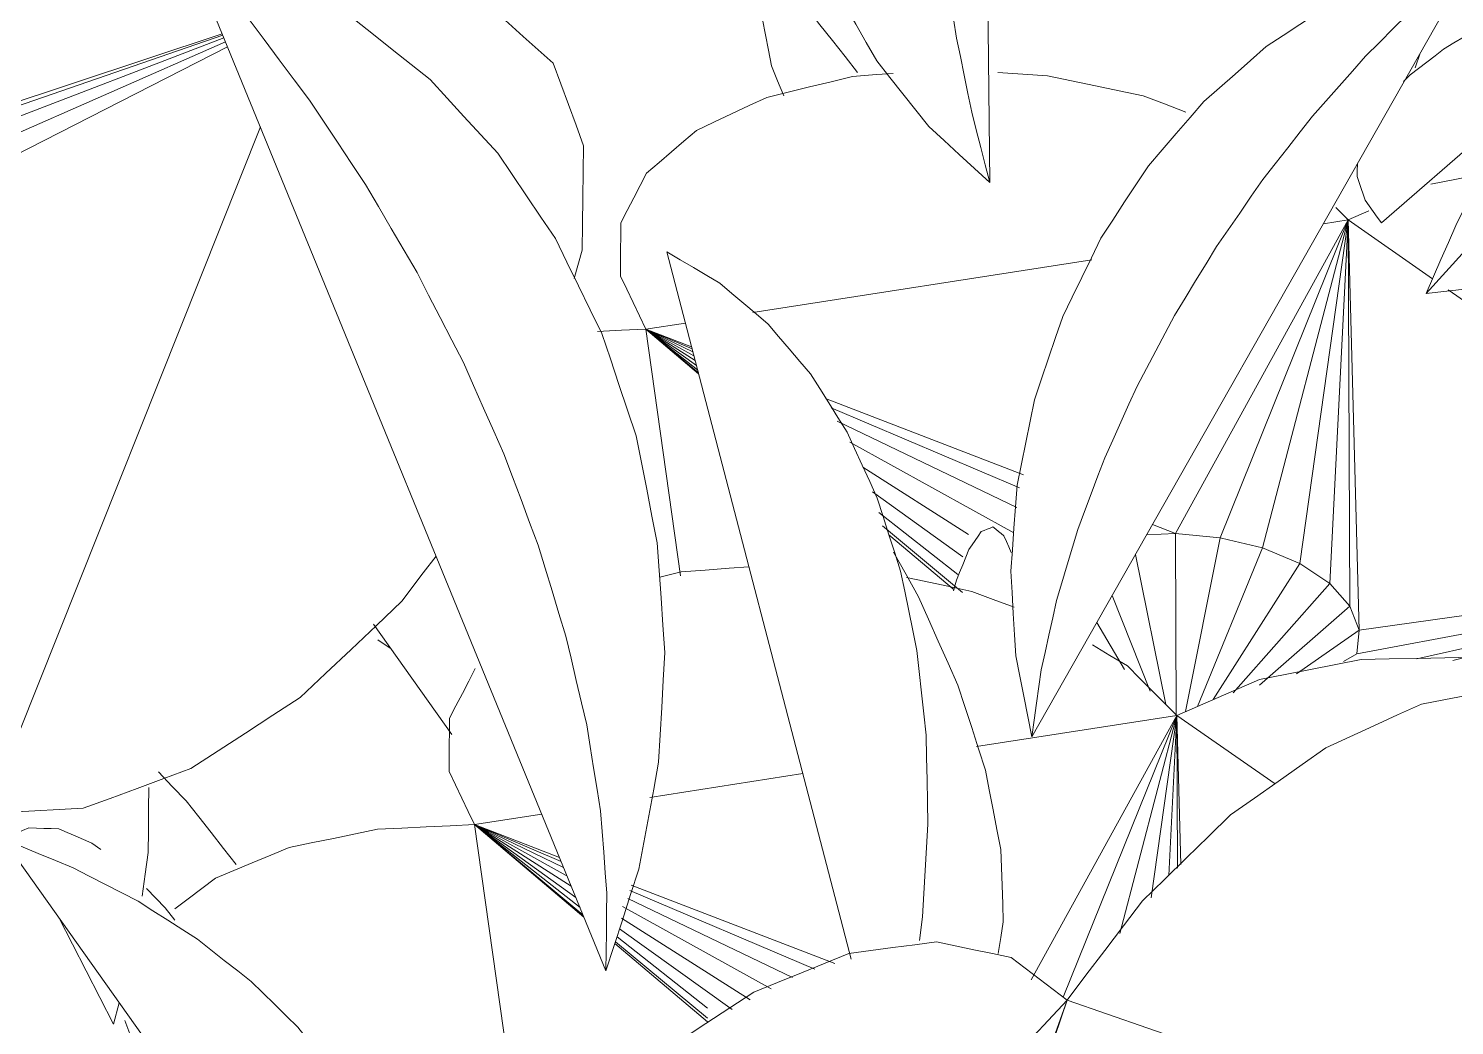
# Model space of a CAD drawing. Header units: metres. Extents: x 10.2 to 20.8, y -0.2 to 6.6.
# Drawn here: x 14.762 to 14.8318, y 2.4681 to 2.5169 of the extents above; entities that cross this region are included whole.
import ezdxf

# ---------------------------------------------------------------- set-up
doc = ezdxf.new("R2010")
doc.units = ezdxf.units.M
doc.layers.add('Importações nas famílias', color=250, linetype='Continuous', lineweight=5)
doc.layers.add('Vegetação', color=7, linetype='Continuous', lineweight=5)

# ---------------------------------------------------------------- blocks, each defined once
blk = doc.blocks.new('Planta_pergolado_12200 - plantas pergolado_skp_Component_12-V3470-Corte 3')
at = {"layer": 'Importações nas famílias'}
blk.add_line((14.801954, 2.518227), (14.797846, 2.521132), dxfattribs=at)
at = {"layer": 'Importações nas famílias', "flags": 128}
for points in [[(14.797846, 2.521132), (14.797826, 2.520376), (14.797807, 2.519621), (14.797788, 2.518865), (14.797769, 2.518109)], [(14.800115, 2.517869), (14.799548, 2.518685), (14.79898, 2.519501), (14.798413, 2.520316), (14.797846, 2.521132)], [(14.797769, 2.518109), (14.797914, 2.517352), (14.798058, 2.516594), (14.798203, 2.515836), (14.798347, 2.515078)], [(14.802567, 2.514753), (14.801954, 2.515532), (14.801341, 2.516311), (14.800728, 2.51709), (14.800115, 2.517869)], [(14.798347, 2.515078), (14.798652, 2.514336), (14.798952, 2.513605)]]:
    blk.add_lwpolyline(points, dxfattribs=at)
blk = doc.blocks.new('Planta_pergolado_12200 - plantas pergolado_skp_Component_16-V3473-Corte 3')
blk.add_blockref('Planta_pergolado_12200 - plantas pergolado_skp_Component_12-V3470-Corte 3', (0, 0))
blk = doc.blocks.new('Planta_pergolado_12200 - plantas pergolado_skp_-V3569-Corte 3')
blk.add_blockref('Planta_pergolado_12200 - plantas pergolado_skp_Component_16-V3473-Corte 3', (0, 0))
blk = doc.blocks.new('Planta_pergolado_12200 - plantas pergolado_skp_-V3936-Corte 3')
blk.add_blockref('Planta_pergolado_12200 - plantas pergolado_skp_-V3569-Corte 3', (0, 0))
blk = doc.blocks.new('Planta_pergolado_12200 - plantas pergolado_skp_Component_12-V3943-Corte 3')
at = {"layer": 'Importações nas famílias', "flags": 128}
for points in [[(14.768334, 2.480507), (14.769015, 2.479797), (14.769696, 2.479088)], [(14.769696, 2.479088), (14.770306, 2.478312), (14.770917, 2.477535), (14.771527, 2.476758), (14.772138, 2.475981)]]:
    blk.add_lwpolyline(points, dxfattribs=at)
blk = doc.blocks.new('Planta_pergolado_12200 - plantas pergolado_skp_Component_12-V3944-Corte 3')
at = {"layer": 'Importações nas famílias'}
blk.add_line((14.807258, 2.48937), (14.80741, 2.489895), dxfattribs=at)
at = {"layer": 'Importações nas famílias', "flags": 128}
for points in [[(14.808023, 2.4914), (14.808173, 2.491618), (14.808323, 2.491837), (14.808473, 2.492056), (14.808624, 2.492274)], [(14.808624, 2.492274), (14.808767, 2.49233), (14.808911, 2.492386), (14.809054, 2.492442), (14.809198, 2.492498)], [(14.809198, 2.492498), (14.809332, 2.492389), (14.809466, 2.492281), (14.809599, 2.492173), (14.809733, 2.492064)], [(14.809733, 2.492064), (14.809854, 2.491795), (14.809974, 2.491525), (14.810095, 2.491255)], [(14.80741, 2.489895), (14.807563, 2.490271), (14.807717, 2.490647), (14.80787, 2.491024), (14.808023, 2.4914)]]:
    blk.add_lwpolyline(points, dxfattribs=at)
blk = doc.blocks.new('Planta_pergolado_12200 - plantas pergolado_skp_Component_12-V3945-Corte 3')
at = {"layer": 'Importações nas famílias'}
blk.add_line((14.778874, 2.487741), (14.782708, 2.482341), dxfattribs=at)
blk = doc.blocks.new('Planta_pergolado_12200 - plantas pergolado_skp_Component_17-V3946-Corte 3')
at = {"layer": 'Importações nas famílias'}
for p, q in [((14.826585, 2.507532), (14.825981, 2.508136)), ((14.818133, 2.492182), (14.826585, 2.507532)), ((14.820318, 2.491975), (14.826585, 2.507532)), ((14.826585, 2.507532), (14.822397, 2.491473)), ((14.826585, 2.507532), (14.824229, 2.49071)), ((14.825376, 2.507344), (14.826585, 2.507532)), ((14.825689, 2.489739), (14.826585, 2.507532)), ((14.8276, 2.50797), (14.826585, 2.507532)), ((14.826677, 2.488626), (14.826585, 2.507532)), ((14.830719, 2.504648), (14.826585, 2.507532)), ((14.826585, 2.507532), (14.827127, 2.487446)), ((14.797442, 2.502998), (14.814038, 2.50558)), ((14.838826, 2.498992), (14.831486, 2.504113)), ((14.792204, 2.502183), (14.794139, 2.502484)), ((14.792204, 2.502183), (14.794618, 2.500648)), ((14.792204, 2.502183), (14.794681, 2.500404)), ((14.792204, 2.502183), (14.794737, 2.50019)), ((14.792204, 2.502183), (14.794774, 2.500047)), ((14.792204, 2.502183), (14.794787, 2.499998)), ((14.792204, 2.502183), (14.793899, 2.490105)), ((14.794442, 2.50132), (14.792204, 2.502183)), ((14.792204, 2.502183), (14.794468, 2.501222)), ((14.792204, 2.502183), (14.794506, 2.501075)), ((14.792204, 2.502183), (14.794557, 2.500881)), ((14.81069, 2.495053), (14.801, 2.49879)), ((14.80127, 2.498333), (14.810499, 2.494413)), ((14.801569, 2.497677), (14.810365, 2.493445)), ((14.802187, 2.496657), (14.810223, 2.49221)), ((14.802834, 2.495423), (14.808004, 2.492135)), ((14.803298, 2.494216), (14.807724, 2.491037)), ((14.803607, 2.49321), (14.807477, 2.490164)), ((14.803785, 2.492557), (14.807712, 2.489293)), ((14.804103, 2.492116), (14.807298, 2.489413)), ((14.818133, 2.492182), (14.816726, 2.492115)), ((14.818133, 2.492182), (14.81701, 2.492615)), ((14.818171, 2.483273), (14.818133, 2.492182)), ((14.820318, 2.491975), (14.818133, 2.492182)), ((14.820318, 2.491975), (14.818626, 2.483459)), ((14.820736, 2.491874), (14.820318, 2.491975)), ((14.819206, 2.483712), (14.822397, 2.491473)), ((14.820736, 2.491874), (14.822397, 2.491473)), ((14.822397, 2.491473), (14.824229, 2.49071)), ((14.817657, 2.483813), (14.816179, 2.491152)), ((14.819983, 2.484045), (14.824229, 2.49071)), ((14.824229, 2.49071), (14.825689, 2.489739)), ((14.820961, 2.484373), (14.825689, 2.489739)), ((14.825689, 2.489739), (14.826677, 2.488626)), ((14.827007, 2.486281), (14.84333, 2.489359)), ((14.827127, 2.487446), (14.843045, 2.489675)), ((14.816894, 2.484466), (14.815041, 2.489148)), ((14.822245, 2.484761), (14.826677, 2.488626)), ((14.826677, 2.488626), (14.827127, 2.487446)), ((14.829959, 2.486035), (14.843543, 2.489124)), ((14.83171, 2.485962), (14.843672, 2.48898)), ((14.814286, 2.487819), (14.815643, 2.485518)), ((14.824058, 2.48531), (14.827127, 2.487446)), ((14.827007, 2.486281), (14.827127, 2.487446)), ((14.779078, 2.486965), (14.779737, 2.486526)), ((14.826363, 2.485911), (14.827007, 2.486281))]:
    blk.add_line(p, q, dxfattribs=at)
at = {"layer": 'Importações nas famílias', "flags": 128}
for points in [[(14.802327, 2.514554), (14.801274, 2.514298), (14.800222, 2.514043), (14.79917, 2.513787), (14.798118, 2.513531)], [(14.80431, 2.514707), (14.803499, 2.514644), (14.802327, 2.514554)], [(14.811869, 2.514592), (14.810656, 2.514673), (14.809443, 2.514754)], [(14.816552, 2.513605), (14.815381, 2.513852), (14.814211, 2.514099), (14.81304, 2.514345), (14.811869, 2.514592)], [(14.81865, 2.512813), (14.817601, 2.513209), (14.816552, 2.513605)], [(14.798118, 2.513531), (14.797258, 2.513128), (14.796398, 2.512725), (14.795538, 2.512321), (14.794678, 2.511918)], [(14.794678, 2.511918), (14.794069, 2.511394), (14.79346, 2.51087), (14.79285, 2.510347), (14.792241, 2.509823)], [(14.792241, 2.509823), (14.791924, 2.509215), (14.791607, 2.508606), (14.79129, 2.507998), (14.790973, 2.50739)], [(14.833131, 2.509775), (14.831888, 2.509531), (14.830644, 2.509286)], [(14.790973, 2.50739), (14.79097, 2.506738), (14.790967, 2.506087), (14.790964, 2.505435), (14.79096, 2.504784)], [(14.79096, 2.504784), (14.791271, 2.504134), (14.791582, 2.503483), (14.791893, 2.502833), (14.792204, 2.502183)], [(14.792204, 2.502183), (14.791017, 2.502127), (14.78983, 2.502071)]]:
    blk.add_lwpolyline(points, dxfattribs=at)
blk = doc.blocks.new('Planta_pergolado_12200 - plantas pergolado_skp_Component_16-V3947-Corte 3')
for name in ['Planta_pergolado_12200 - plantas pergolado_skp_Component_17-V3946-Corte 3', 'Planta_pergolado_12200 - plantas pergolado_skp_Component_12-V3944-Corte 3', 'Planta_pergolado_12200 - plantas pergolado_skp_Component_12-V3945-Corte 3', 'Planta_pergolado_12200 - plantas pergolado_skp_Component_12-V3943-Corte 3']:
    blk.add_blockref(name, (0, 0))
blk = doc.blocks.new('Planta_pergolado_12200 - plantas pergolado_skp_Component_12-V3984-Corte 3')
at = {"layer": 'Importações nas famílias'}
for p, q in [((14.760738, 2.477213), (14.780316, 2.449635)), ((14.765516, 2.476701), (14.765078, 2.477025)), ((14.769135, 2.473253), (14.768665, 2.473855))]:
    blk.add_line(p, q, dxfattribs=at)
at = {"layer": 'Importações nas famílias', "flags": 128}
for points in [[(14.761996, 2.477776), (14.761682, 2.477635), (14.761367, 2.477495), (14.761052, 2.477354), (14.760738, 2.477213)], [(14.763455, 2.477713), (14.76309, 2.477729), (14.762725, 2.477744), (14.762361, 2.47776), (14.761996, 2.477776)], [(14.765078, 2.477025), (14.764672, 2.477197), (14.764266, 2.477369), (14.76386, 2.477541), (14.763455, 2.477713)], [(14.760738, 2.477213), (14.761592, 2.476863), (14.762446, 2.476513), (14.7633, 2.476162), (14.764154, 2.475812)], [(14.764154, 2.475812), (14.764951, 2.475402), (14.765747, 2.474992), (14.766543, 2.474582), (14.767339, 2.474172)], [(14.768665, 2.473855), (14.768206, 2.474323), (14.767747, 2.474792)], [(14.767339, 2.474172), (14.768068, 2.473707), (14.768797, 2.473242), (14.769526, 2.472776), (14.770255, 2.472311)], [(14.770255, 2.472311), (14.770908, 2.471796), (14.771562, 2.47128), (14.772216, 2.470765), (14.77287, 2.47025)], [(14.77287, 2.47025), (14.773441, 2.46969), (14.774013, 2.46913), (14.774584, 2.468571), (14.775156, 2.468011)], [(14.775156, 2.468011), (14.775638, 2.467413), (14.776121, 2.466815), (14.776604, 2.466217), (14.777086, 2.465619)], [(14.777086, 2.465619), (14.777475, 2.46499), (14.777863, 2.464361), (14.778252, 2.463731), (14.778641, 2.463102)], [(14.778641, 2.463102), (14.778931, 2.462448), (14.779221, 2.461794), (14.779511, 2.46114), (14.779801, 2.460487)], [(14.779801, 2.460487), (14.77999, 2.459815), (14.780178, 2.459144), (14.780366, 2.458473), (14.780555, 2.457802)], [(14.780555, 2.457802), (14.78064, 2.457121), (14.780724, 2.45644), (14.780809, 2.455759), (14.780894, 2.455079)], [(14.780894, 2.455079), (14.780874, 2.454395), (14.780854, 2.453712), (14.780834, 2.453029), (14.780814, 2.452346)], [(14.780814, 2.452346), (14.780689, 2.451668), (14.780565, 2.450991), (14.78044, 2.450313), (14.780316, 2.449635)]]:
    blk.add_lwpolyline(points, dxfattribs=at)
blk = doc.blocks.new('Planta_pergolado_12200 - plantas pergolado_skp_Component_17-V3986-Corte 3')
at = {"layer": 'Importações nas famílias'}
for p, q in [((14.793938, 2.490295), (14.792886, 2.49004)), ((14.808399, 2.481749), (14.818196, 2.483273)), ((14.811066, 2.470323), (14.818196, 2.483273)), ((14.81264, 2.469479), (14.818196, 2.483273)), ((14.818196, 2.483273), (14.815414, 2.472602)), ((14.818196, 2.483273), (14.816945, 2.474336)), ((14.817802, 2.475442), (14.818196, 2.483273)), ((14.818233, 2.475794), (14.818196, 2.483273)), ((14.82301, 2.479915), (14.818196, 2.483273)), ((14.818196, 2.483273), (14.818393, 2.475976)), ((14.792395, 2.479259), (14.799889, 2.480425)), ((14.783815, 2.477924), (14.787106, 2.478436)), ((14.783815, 2.477924), (14.788548, 2.474914)), ((14.783815, 2.477924), (14.788774, 2.474363)), ((14.783815, 2.477924), (14.78898, 2.47386)), ((14.783815, 2.477924), (14.789122, 2.473513)), ((14.783815, 2.477924), (14.789171, 2.473393)), ((14.783815, 2.477924), (14.786327, 2.460023)), ((14.787972, 2.476321), (14.783815, 2.477924)), ((14.783815, 2.477924), (14.788052, 2.476125)), ((14.783815, 2.477924), (14.788174, 2.475827)), ((14.783815, 2.477924), (14.7883, 2.475442)), ((14.791419, 2.474695), (14.800471, 2.470851)), ((14.801454, 2.471121), (14.791488, 2.474965)), ((14.791051, 2.47392), (14.79834, 2.469885)), ((14.791323, 2.474312), (14.799378, 2.470437)), ((14.791015, 2.473346), (14.797313, 2.46934)), ((14.790791, 2.472435), (14.795223, 2.468947)), ((14.790917, 2.472824), (14.796425, 2.468868)), ((14.790686, 2.472111), (14.795223, 2.468273)), ((14.790712, 2.472192), (14.795223, 2.468442))]:
    blk.add_line(p, q, dxfattribs=at)
at = {"layer": 'Importações nas famílias', "flags": 128}
for points in [[(14.79725, 2.490551), (14.796283, 2.490476), (14.79511, 2.490386), (14.793938, 2.490295)], [(14.808163, 2.489346), (14.806993, 2.489593), (14.805822, 2.48984), (14.804959, 2.490022)], [(14.810235, 2.488565), (14.809212, 2.488951), (14.808163, 2.489346)], [(14.815781, 2.485692), (14.814926, 2.48621), (14.81407, 2.486727)], [(14.818196, 2.483273), (14.817593, 2.483878), (14.816989, 2.484482), (14.816385, 2.485087), (14.815781, 2.485692)], [(14.827228, 2.486005), (14.825985, 2.485761), (14.824742, 2.485516), (14.823499, 2.485272), (14.822256, 2.485027)], [(14.83269, 2.486123), (14.831325, 2.486093), (14.829959, 2.486064), (14.828594, 2.486035), (14.827228, 2.486005)], [(14.783852, 2.485564), (14.783535, 2.484956), (14.783218, 2.484348), (14.782901, 2.483739), (14.782584, 2.483131)], [(14.822256, 2.485027), (14.821241, 2.484589), (14.820226, 2.48415), (14.819211, 2.483712), (14.818196, 2.483273)], [(14.782584, 2.483131), (14.782581, 2.48248), (14.782578, 2.481828), (14.782575, 2.481177), (14.782572, 2.480525)], [(14.782572, 2.480525), (14.782882, 2.479875), (14.783193, 2.479225), (14.783504, 2.478575), (14.783815, 2.477924)], [(14.779066, 2.477699), (14.777984, 2.477476), (14.776902, 2.477252), (14.77582, 2.477028), (14.774737, 2.476805)], [(14.783815, 2.477924), (14.782628, 2.477868), (14.781441, 2.477812), (14.780254, 2.477756), (14.779066, 2.477699)], [(14.774737, 2.476805), (14.773834, 2.476429), (14.77293, 2.476053), (14.772027, 2.475677), (14.771123, 2.475302)], [(14.771123, 2.475302), (14.77046, 2.474799), (14.769796, 2.474297), (14.769133, 2.473795)], [(14.766692, 2.468329), (14.766941, 2.467675), (14.76719, 2.467021), (14.767439, 2.466367), (14.767688, 2.465713)]]:
    blk.add_lwpolyline(points, dxfattribs=at)
blk = doc.blocks.new('Planta_pergolado_12200 - plantas pergolado_skp_Component_16-V3987-Corte 3')
for name in ['Planta_pergolado_12200 - plantas pergolado_skp_Component_17-V3986-Corte 3', 'Planta_pergolado_12200 - plantas pergolado_skp_Component_12-V3984-Corte 3']:
    blk.add_blockref(name, (0, 0))
blk = doc.blocks.new('Planta_pergolado_12200 - plantas pergolado_skp_Component_12-V4009-Corte 3')
at = {"layer": 'Importações nas famílias'}
for p, q in [((14.76135, 2.477495), (14.760823, 2.478522)), ((14.766132, 2.468164), (14.763458, 2.473381)), ((14.766412, 2.469199), (14.766132, 2.468164))]:
    blk.add_line(p, q, dxfattribs=at)
at = {"layer": 'Importações nas famílias', "flags": 128}
for points in [[(14.767866, 2.479751), (14.767857, 2.478685), (14.767848, 2.47762), (14.767839, 2.476554)], [(14.767839, 2.476554), (14.767692, 2.475492), (14.767546, 2.474429)]]:
    blk.add_lwpolyline(points, dxfattribs=at)
blk = doc.blocks.new('Planta_pergolado_12200 - plantas pergolado_skp_Component_16-V4011-Corte 3')
blk.add_blockref('Planta_pergolado_12200 - plantas pergolado_skp_Component_12-V4009-Corte 3', (0, 0))
blk = doc.blocks.new('Planta_pergolado_12200 - plantas pergolado_skp_-V4057-Corte 3')
for name in ['Planta_pergolado_12200 - plantas pergolado_skp_Component_16-V4011-Corte 3', 'Planta_pergolado_12200 - plantas pergolado_skp_Component_16-V3947-Corte 3', 'Planta_pergolado_12200 - plantas pergolado_skp_Component_16-V3987-Corte 3']:
    blk.add_blockref(name, (0, 0))
blk = doc.blocks.new('Planta_pergolado_12200 - plantas pergolado_skp_Component_12-V4321-Corte 3')
at = {"layer": 'Importações nas famílias'}
for p, q in [((14.834554, 2.570573), (14.846966, 2.581347)), ((14.836457, 2.578876), (14.836209, 2.578162)), ((14.835643, 2.577497), (14.835957, 2.577813))]:
    blk.add_line(p, q, dxfattribs=at)
at = {"layer": 'Importações nas famílias', "flags": 128}
for points in [[(14.839618, 2.580302), (14.840209, 2.580601), (14.840799, 2.5809), (14.84139, 2.581199), (14.84198, 2.581498)], [(14.837603, 2.579069), (14.838107, 2.579377), (14.838611, 2.579686), (14.839115, 2.579994), (14.839618, 2.580302)], [(14.835957, 2.577813), (14.836369, 2.578127), (14.83678, 2.578441), (14.837192, 2.578755), (14.837603, 2.579069)], [(14.833368, 2.572839), (14.833375, 2.573141), (14.833382, 2.573443)], [(14.833755, 2.571676), (14.833658, 2.571967), (14.833561, 2.572257), (14.833465, 2.572548), (14.833368, 2.572839)], [(14.834554, 2.570573), (14.834354, 2.570849), (14.834154, 2.571125), (14.833955, 2.5714), (14.833755, 2.571676)]]:
    blk.add_lwpolyline(points, dxfattribs=at)
blk = doc.blocks.new('Planta_pergolado_12200 - plantas pergolado_skp_Component_12-V4323-Corte 3')
at = {"layer": 'Importações nas famílias'}
for p, q in [((14.817446, 2.545406), (14.838331, 2.582176)), ((14.836496, 2.581434), (14.837198, 2.582048))]:
    blk.add_line(p, q, dxfattribs=at)
at = {"layer": 'Importações nas famílias', "flags": 128}
for points in [[(14.834841, 2.582535), (14.833968, 2.582141), (14.833095, 2.581747), (14.832223, 2.581352)], [(14.832223, 2.581352), (14.831395, 2.580814), (14.830568, 2.580275), (14.829741, 2.579736), (14.828914, 2.579197)], [(14.833781, 2.578728), (14.83446, 2.579404), (14.835139, 2.580081), (14.835818, 2.580758), (14.836496, 2.581434)], [(14.828914, 2.579197), (14.828151, 2.578526), (14.827389, 2.577855), (14.826627, 2.577185), (14.825865, 2.576514)], [(14.831188, 2.575801), (14.831836, 2.576532), (14.832485, 2.577264), (14.833133, 2.577996), (14.833781, 2.578728)], [(14.825865, 2.576514), (14.825185, 2.575727), (14.824506, 2.57494), (14.823826, 2.574152), (14.823147, 2.573365)], [(14.828747, 2.572686), (14.829357, 2.573464), (14.829968, 2.574243), (14.830578, 2.575022), (14.831188, 2.575801)], [(14.823147, 2.573365), (14.822566, 2.57248), (14.821985, 2.571595), (14.821405, 2.57071), (14.820824, 2.569826)], [(14.826484, 2.569417), (14.82705, 2.570235), (14.827616, 2.571052), (14.828181, 2.571869), (14.828747, 2.572686)], [(14.820824, 2.569826), (14.820356, 2.568864), (14.819887, 2.567902), (14.819419, 2.56694), (14.818951, 2.565978)], [(14.824426, 2.566032), (14.82494, 2.566878), (14.825455, 2.567725), (14.82597, 2.568571), (14.826484, 2.569417)], [(14.818951, 2.565978), (14.818606, 2.564961), (14.818261, 2.563945), (14.817916, 2.562928), (14.817571, 2.561912)], [(14.822594, 2.562567), (14.823052, 2.563434), (14.82351, 2.5643), (14.823968, 2.565166), (14.824426, 2.566032)], [(14.821009, 2.559062), (14.821405, 2.559938), (14.821801, 2.560814), (14.822197, 2.561691), (14.822594, 2.562567)], [(14.817571, 2.561912), (14.817357, 2.560865), (14.817144, 2.559817), (14.81693, 2.55877), (14.816717, 2.557723)], [(14.819688, 2.555554), (14.820018, 2.556431), (14.820348, 2.557308), (14.820679, 2.558185), (14.821009, 2.559062)], [(14.816717, 2.557723), (14.81664, 2.55667), (14.816563, 2.555617), (14.816486, 2.554564), (14.816409, 2.553511)], [(14.818647, 2.552083), (14.818907, 2.552951), (14.819168, 2.553819), (14.819428, 2.554686), (14.819688, 2.555554)], [(14.816409, 2.553511), (14.81647, 2.552476), (14.816531, 2.551442), (14.816592, 2.550407), (14.816654, 2.549373)], [(14.817897, 2.548688), (14.818085, 2.549537), (14.818272, 2.550386), (14.81846, 2.551234), (14.818647, 2.552083)], [(14.816654, 2.549373), (14.816852, 2.548381), (14.81705, 2.547389), (14.817248, 2.546398), (14.817446, 2.545406)], [(14.817446, 2.545406), (14.817559, 2.546227), (14.817672, 2.547047), (14.817784, 2.547868), (14.817897, 2.548688)]]:
    blk.add_lwpolyline(points, dxfattribs=at)
blk = doc.blocks.new('Planta_pergolado_12200 - plantas pergolado_skp_Component_16-V4366-Corte 3')
for name in ['Planta_pergolado_12200 - plantas pergolado_skp_Component_12-V4323-Corte 3', 'Planta_pergolado_12200 - plantas pergolado_skp_Component_12-V4321-Corte 3']:
    blk.add_blockref(name, (-0.006338, -0.063182))
blk = doc.blocks.new('Planta_pergolado_12200 - plantas pergolado_skp_Component_17-V4386-Corte 3')
at = {"layer": 'Importações nas famílias'}
for p, q in [((14.758418, 2.512319), (14.771461, 2.51664)), ((14.75842, 2.512055), (14.771485, 2.516583)), ((14.758462, 2.511437), (14.771539, 2.516449)), ((14.758436, 2.510459), (14.77162, 2.516251)), ((14.758447, 2.509241), (14.771718, 2.516012)), ((14.773326, 2.512085), (14.759923, 2.478475)), ((14.789091, 2.506053), (14.7887, 2.504661))]:
    blk.add_line(p, q, dxfattribs=at)
at = {"layer": 'Importações nas famílias', "flags": 128}
for points in [[(14.784738, 2.517824), (14.785469, 2.517169), (14.7862, 2.516515), (14.786931, 2.51586), (14.787662, 2.515206)], [(14.787662, 2.515206), (14.788035, 2.514196), (14.788408, 2.513187), (14.788782, 2.512177), (14.789155, 2.511167)], [(14.789155, 2.511167), (14.789139, 2.509889), (14.789123, 2.50861), (14.789107, 2.507332), (14.789091, 2.506053)], [(14.781931, 2.491073), (14.781306, 2.490246), (14.78026, 2.48886)], [(14.78026, 2.48886), (14.779014, 2.487683), (14.777768, 2.486505), (14.776523, 2.485327), (14.775277, 2.484149)], [(14.775277, 2.484149), (14.773939, 2.48328), (14.7726, 2.482411), (14.771262, 2.481541), (14.769923, 2.480672)], [(14.769923, 2.480672), (14.768606, 2.480185), (14.767289, 2.479698), (14.765972, 2.479212), (14.764655, 2.478725)], [(14.764655, 2.478725), (14.763472, 2.478662), (14.762289, 2.4786), (14.761106, 2.478537), (14.759923, 2.478475)]]:
    blk.add_lwpolyline(points, dxfattribs=at)
blk = doc.blocks.new('Planta_pergolado_12200 - plantas pergolado_skp_Component_16-V4387-Corte 3')
blk.add_blockref('Planta_pergolado_12200 - plantas pergolado_skp_Component_17-V4386-Corte 3', (0, 0))
blk = doc.blocks.new('Planta_pergolado_12200 - plantas pergolado_skp_Component_12-V4405-Corte 3')
at = {"layer": 'Importações nas famílias'}
blk.add_line((14.76966, 2.521038), (14.790249, 2.47076), dxfattribs=at)
at = {"layer": 'Importações nas famílias', "flags": 128}
for points in [[(14.773908, 2.519582), (14.772846, 2.519946), (14.771784, 2.52031), (14.770722, 2.520674), (14.76966, 2.521038)], [(14.76966, 2.521038), (14.770439, 2.520114), (14.771218, 2.519191), (14.771996, 2.518267), (14.772775, 2.517344)], [(14.777933, 2.517352), (14.776927, 2.51791), (14.775921, 2.518467), (14.774914, 2.519025), (14.773908, 2.519582)], [(14.772775, 2.517344), (14.773512, 2.516358), (14.77425, 2.515373), (14.774987, 2.514388), (14.775725, 2.513403)], [(14.781642, 2.5144), (14.780715, 2.515138), (14.779788, 2.515876), (14.77886, 2.516614), (14.777933, 2.517352)], [(14.784947, 2.510794), (14.784121, 2.511696), (14.783295, 2.512597), (14.782468, 2.513498), (14.781642, 2.5144)], [(14.775725, 2.513403), (14.776412, 2.512367), (14.7771, 2.511331), (14.777788, 2.510295), (14.778476, 2.509259)], [(14.787771, 2.50662), (14.787065, 2.507663), (14.786359, 2.508707), (14.785653, 2.509751), (14.784947, 2.510794)], [(14.778476, 2.509259), (14.779107, 2.508184), (14.779737, 2.507109), (14.780368, 2.506034), (14.780999, 2.504959)], [(14.790048, 2.501975), (14.789479, 2.503136), (14.78891, 2.504297), (14.788341, 2.505459), (14.787771, 2.50662)], [(14.780999, 2.504959), (14.781565, 2.503856), (14.782132, 2.502754), (14.782699, 2.501652), (14.783265, 2.500549)], [(14.791724, 2.496968), (14.791305, 2.49822), (14.790886, 2.499471), (14.790467, 2.500723), (14.790048, 2.501975)], [(14.783265, 2.500549), (14.783761, 2.499432), (14.784257, 2.498314), (14.784753, 2.497197), (14.785249, 2.49608)], [(14.792759, 2.491717), (14.792501, 2.49303), (14.792242, 2.494343), (14.791983, 2.495655), (14.791724, 2.496968)], [(14.785249, 2.49608), (14.78567, 2.49496), (14.78609, 2.49384), (14.78651, 2.49272), (14.78693, 2.4916)], [(14.78693, 2.4916), (14.787269, 2.49049), (14.787609, 2.48938), (14.787948, 2.48827), (14.788288, 2.487159)], [(14.793131, 2.486345), (14.793038, 2.487688), (14.792945, 2.489031), (14.792852, 2.490374), (14.792759, 2.491717)], [(14.788288, 2.487159), (14.788543, 2.486072), (14.788798, 2.484984), (14.789053, 2.483896), (14.789308, 2.482808)], [(14.792829, 2.480978), (14.792904, 2.48232), (14.79298, 2.483662), (14.793055, 2.485004), (14.793131, 2.486345)], [(14.789308, 2.482808), (14.789476, 2.481754), (14.789644, 2.4807), (14.789812, 2.479647), (14.789979, 2.478593)], [(14.791861, 2.475742), (14.792103, 2.477051), (14.792345, 2.47836), (14.792587, 2.479669), (14.792829, 2.480978)], [(14.789979, 2.478593), (14.790058, 2.477585), (14.790137, 2.476578), (14.790216, 2.47557), (14.790294, 2.474562)], [(14.790249, 2.47076), (14.790652, 2.472006), (14.791055, 2.473251), (14.791458, 2.474497), (14.791861, 2.475742)], [(14.790294, 2.474562), (14.790283, 2.473612), (14.790272, 2.472661), (14.790261, 2.471711), (14.790249, 2.47076)]]:
    blk.add_lwpolyline(points, dxfattribs=at)
blk = doc.blocks.new('Planta_pergolado_12200 - plantas pergolado_skp_Component_12-V4407-Corte 3')
at = {"layer": 'Importações nas famílias'}
for p, q in [((14.79323, 2.50597), (14.802257, 2.471342)), ((14.805748, 2.473416), (14.805593, 2.472255))]:
    blk.add_line(p, q, dxfattribs=at)
at = {"layer": 'Importações nas famílias', "flags": 128}
for points in [[(14.79323, 2.50597), (14.79388, 2.505586), (14.79453, 2.505201), (14.79518, 2.504817), (14.79583, 2.504433)], [(14.79583, 2.504433), (14.796418, 2.503933), (14.797007, 2.503433), (14.797596, 2.502933), (14.798184, 2.502434)], [(14.798184, 2.502434), (14.798705, 2.501824), (14.799226, 2.501214), (14.799747, 2.500605), (14.800267, 2.499995)], [(14.800267, 2.499995), (14.800715, 2.499282), (14.801162, 2.498569), (14.801609, 2.497856), (14.802056, 2.497143)], [(14.802056, 2.497143), (14.802425, 2.496335), (14.802793, 2.495527), (14.803162, 2.494719), (14.803531, 2.493911)], [(14.803531, 2.493911), (14.803817, 2.493017), (14.804103, 2.492122), (14.804389, 2.491228), (14.804675, 2.490334)], [(14.80556, 2.489072), (14.804947, 2.490168), (14.804335, 2.491264)], [(14.804675, 2.490334), (14.804875, 2.489363), (14.805075, 2.488392), (14.805275, 2.487422), (14.805475, 2.486451)], [(14.807482, 2.484752), (14.807001, 2.485832), (14.806521, 2.486912), (14.80604, 2.487992), (14.80556, 2.489072)], [(14.805475, 2.486451), (14.805588, 2.485415), (14.8057, 2.484378), (14.805812, 2.483342), (14.805924, 2.482306)], [(14.808832, 2.480598), (14.808495, 2.481636), (14.808157, 2.482675), (14.80782, 2.483713), (14.807482, 2.484752)], [(14.805924, 2.482306), (14.805947, 2.481216), (14.80597, 2.480125), (14.805992, 2.479035), (14.806015, 2.477945)], [(14.809579, 2.476706), (14.809393, 2.477679), (14.809206, 2.478652), (14.809019, 2.479625), (14.808832, 2.480598)], [(14.806015, 2.477945), (14.805948, 2.476813), (14.805882, 2.475681), (14.805815, 2.474548), (14.805748, 2.473416)], [(14.809705, 2.473169), (14.809674, 2.474053), (14.809642, 2.474938), (14.809611, 2.475822), (14.809579, 2.476706)], [(14.809456, 2.471619), (14.80958, 2.472394), (14.809705, 2.473169)]]:
    blk.add_lwpolyline(points, dxfattribs=at)
blk = doc.blocks.new('Planta_pergolado_12200 - plantas pergolado_skp_Component_17-V4408-Corte 3')
at = {"layer": 'Importações nas famílias'}
for p, q in [((14.812829, 2.469336), (14.78096, 2.43534)), ((14.805648, 2.449306), (14.812829, 2.469336)), ((14.812829, 2.469336), (14.806066, 2.449455)), ((14.838862, 2.460318), (14.812829, 2.469336))]:
    blk.add_line(p, q, dxfattribs=at)
at = {"layer": 'Importações nas famílias', "flags": 128}
for points in [[(14.830184, 2.483829), (14.831281, 2.48404), (14.832379, 2.484251), (14.833477, 2.484462), (14.834574, 2.484673)], [(14.825498, 2.481689), (14.826669, 2.482224), (14.827841, 2.482759), (14.829012, 2.483294), (14.830184, 2.483829)], [(14.820835, 2.478401), (14.822001, 2.479223), (14.823166, 2.480045), (14.824332, 2.480867), (14.825498, 2.481689)], [(14.816514, 2.474188), (14.817594, 2.475241), (14.818674, 2.476294), (14.819755, 2.477348), (14.820835, 2.478401)], [(14.812829, 2.469336), (14.81375, 2.470549), (14.814671, 2.471762), (14.815593, 2.472975), (14.816514, 2.474188)], [(14.802145, 2.471615), (14.803219, 2.471759), (14.804292, 2.471903), (14.805366, 2.472047), (14.806439, 2.472191)], [(14.806439, 2.472191), (14.80735, 2.471997), (14.808261, 2.471802), (14.809172, 2.471608), (14.810083, 2.471414)], [(14.797493, 2.469726), (14.798656, 2.470199), (14.799819, 2.470671), (14.800982, 2.471143), (14.802145, 2.471615)], [(14.810083, 2.471414), (14.81077, 2.470894), (14.811456, 2.470375), (14.812142, 2.469856), (14.812829, 2.469336)], [(14.7928, 2.466652), (14.793973, 2.467421), (14.795146, 2.468189), (14.796319, 2.468958), (14.797493, 2.469726)]]:
    blk.add_lwpolyline(points, dxfattribs=at)
blk = doc.blocks.new('Planta_pergolado_12200 - plantas pergolado_skp_Component_16-V4409-Corte 3')
for name in ['Planta_pergolado_12200 - plantas pergolado_skp_Component_12-V4405-Corte 3', 'Planta_pergolado_12200 - plantas pergolado_skp_Component_12-V4407-Corte 3', 'Planta_pergolado_12200 - plantas pergolado_skp_Component_17-V4408-Corte 3']:
    blk.add_blockref(name, (0, 0))
blk = doc.blocks.new('Planta_pergolado_12200 - plantas pergolado_skp_-V4413-Corte 3')
for name in ['Planta_pergolado_12200 - plantas pergolado_skp_Component_16-V4387-Corte 3', 'Planta_pergolado_12200 - plantas pergolado_skp_Component_16-V4409-Corte 3']:
    blk.add_blockref(name, (0, 0))
blk = doc.blocks.new('Planta_pergolado_12200 - plantas pergolado_skp_-V4414-Corte 3')
for name in ['Planta_pergolado_12200 - plantas pergolado_skp_-V4413-Corte 3', 'Planta_pergolado_12200 - plantas pergolado_skp_Component_16-V4366-Corte 3']:
    blk.add_blockref(name, (0, 0))
blk = doc.blocks.new('Planta_pergolado_12200 - plantas pergolado_skp_-V4514-Corte 3')
for name in ['Planta_pergolado_12200 - plantas pergolado_skp_-V4414-Corte 3', 'Planta_pergolado_12200 - plantas pergolado_skp_-V4057-Corte 3']:
    blk.add_blockref(name, (0, 0))
blk = doc.blocks.new('Planta_pergolado_12200 - plantas pergolado_skp_Component_12-V4530-Corte 3')
at = {"layer": 'Importações nas famílias'}
for p, q in [((14.830407, 2.503935), (14.843312, 2.518134)), ((14.839137, 2.505373), (14.838272, 2.505112))]:
    blk.add_line(p, q, dxfattribs=at)
at = {"layer": 'Importações nas famílias', "flags": 128}
for points in [[(14.851059, 2.518489), (14.851201, 2.517954), (14.851343, 2.51742), (14.851485, 2.516885)], [(14.851485, 2.516885), (14.851463, 2.516356), (14.851441, 2.515826), (14.851419, 2.515297), (14.851397, 2.514768)], [(14.851397, 2.514768), (14.851212, 2.514256), (14.851027, 2.513744), (14.850842, 2.513233), (14.850657, 2.512721)], [(14.833371, 2.510357), (14.833759, 2.511067), (14.834147, 2.511778), (14.834535, 2.512488), (14.834923, 2.513199)], [(14.850657, 2.512721), (14.850313, 2.512239), (14.849969, 2.511757)], [(14.83186, 2.507257), (14.832238, 2.508032), (14.832616, 2.508807), (14.832993, 2.509582), (14.833371, 2.510357)], [(14.830407, 2.503935), (14.83077, 2.504766), (14.831133, 2.505596), (14.831497, 2.506427), (14.83186, 2.507257)], [(14.838272, 2.505112), (14.837321, 2.504925), (14.83637, 2.504739), (14.835419, 2.504552), (14.834467, 2.504366)], [(14.834467, 2.504366), (14.833452, 2.504258), (14.832437, 2.504151), (14.831422, 2.504043), (14.830407, 2.503935)]]:
    blk.add_lwpolyline(points, dxfattribs=at)
blk = doc.blocks.new('Planta_pergolado_12200 - plantas pergolado_skp_Component_16-V4537-Corte 3')
blk.add_blockref('Planta_pergolado_12200 - plantas pergolado_skp_Component_12-V4530-Corte 3', (0, 0))
blk = doc.blocks.new('Planta_pergolado_12200 - plantas pergolado_skp_-V4641-Corte 3')
blk.add_blockref('Planta_pergolado_12200 - plantas pergolado_skp_Component_16-V4537-Corte 3', (0, 0))
blk = doc.blocks.new('Planta_pergolado_12200 - plantas pergolado_skp_Component_12-V4910-Corte 3')
at = {"layer": 'Importações nas famílias'}
for p, q in [((14.808767, 2.537512), (14.80861, 2.55387)), ((14.800132, 2.540734), (14.799772, 2.539727)), ((14.809038, 2.509366), (14.808935, 2.520125))]:
    blk.add_line(p, q, dxfattribs=at)
at = {"layer": 'Importações nas famílias', "flags": 128}
for points in [[(14.80861, 2.55387), (14.807878, 2.553131), (14.807147, 2.552391), (14.806416, 2.551651), (14.805684, 2.550911)], [(14.807793, 2.550676), (14.807997, 2.551475), (14.808202, 2.552273), (14.808406, 2.553072), (14.80861, 2.55387)], [(14.805684, 2.550911), (14.805063, 2.550061), (14.804442, 2.549212), (14.80382, 2.548362), (14.803199, 2.547513)], [(14.80712, 2.547251), (14.807288, 2.548107), (14.807456, 2.548963), (14.807625, 2.54982), (14.807793, 2.550676)], [(14.803199, 2.547513), (14.802702, 2.546573), (14.802206, 2.545634), (14.801709, 2.544695), (14.801213, 2.543755)], [(14.806596, 2.543633), (14.806727, 2.544537), (14.806858, 2.545442), (14.806989, 2.546346), (14.80712, 2.547251)], [(14.80623, 2.539862), (14.806321, 2.540805), (14.806413, 2.541747), (14.806505, 2.54269), (14.806596, 2.543633)], [(14.799772, 2.539727), (14.799557, 2.538675), (14.799354, 2.537685)], [(14.806127, 2.537921), (14.806178, 2.538891), (14.80623, 2.539862)], [(14.800693, 2.520881), (14.801073, 2.519902), (14.801452, 2.518922)], [(14.807416, 2.516438), (14.807268, 2.517383), (14.807119, 2.518328), (14.80697, 2.519273), (14.806822, 2.520218)], [(14.801452, 2.518922), (14.801966, 2.51802), (14.80248, 2.517119), (14.802995, 2.516217), (14.803509, 2.515315)], [(14.808158, 2.512807), (14.807972, 2.513715), (14.807787, 2.514622), (14.807602, 2.51553), (14.807416, 2.516438)], [(14.803509, 2.515315), (14.804146, 2.514513), (14.804783, 2.51371), (14.805421, 2.512908), (14.806058, 2.512105)], [(14.809038, 2.509366), (14.808818, 2.510226), (14.808598, 2.511086), (14.808378, 2.511947), (14.808158, 2.512807)], [(14.806058, 2.512105), (14.806803, 2.51142), (14.807548, 2.510735), (14.808293, 2.510051), (14.809038, 2.509366)]]:
    blk.add_lwpolyline(points, dxfattribs=at)
blk = doc.blocks.new('Planta_pergolado_12200 - plantas pergolado_skp_Component_16-V4915-Corte 3')
blk.add_blockref('Planta_pergolado_12200 - plantas pergolado_skp_Component_12-V4910-Corte 3', (0, 0))
blk = doc.blocks.new('Planta_pergolado_12200 - plantas pergolado_skp_-V4995-Corte 3')
blk.add_blockref('Planta_pergolado_12200 - plantas pergolado_skp_Component_16-V4915-Corte 3', (0, 0))
blk = doc.blocks.new('Planta_pergolado_12200 - plantas pergolado_skp_-V5113-Corte 3')
for name in ['Planta_pergolado_12200 - plantas pergolado_skp_-V4995-Corte 3', 'Planta_pergolado_12200 - plantas pergolado_skp_-V4641-Corte 3']:
    blk.add_blockref(name, (0, 0))
blk = doc.blocks.new('Planta_pergolado_12200 - Planta_pergolado_12200-V5114-Corte 3')
for name in ['Planta_pergolado_12200 - plantas pergolado_skp_-V4514-Corte 3', 'Planta_pergolado_12200 - plantas pergolado_skp_-V5113-Corte 3', 'Planta_pergolado_12200 - plantas pergolado_skp_-V3936-Corte 3']:
    blk.add_blockref(name, (0, 0))

msp = doc.modelspace()

# ---------------------------------------------------------------- block references
at = {"layer": 'Vegetação', "color": 250}
msp.add_blockref('Planta_pergolado_12200 - Planta_pergolado_12200-V5114-Corte 3', (0, 0), dxfattribs=at)

doc.saveas('drawing.dxf')
